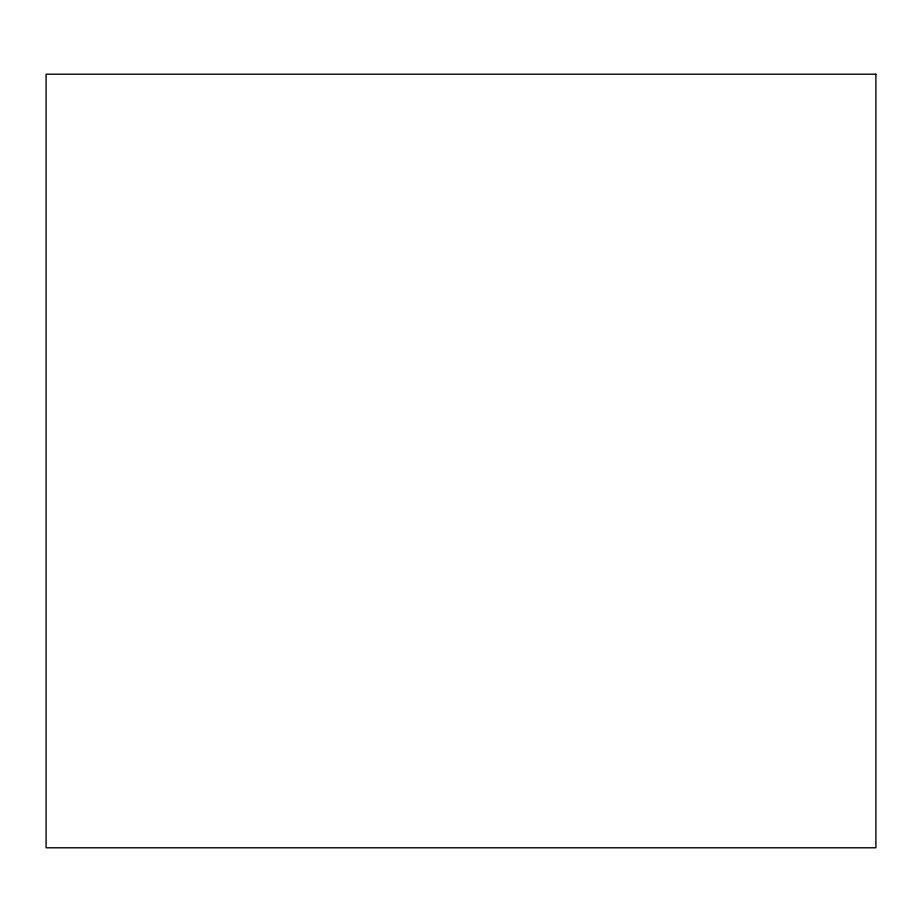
<?xml version="1.0" encoding="UTF-8"?>
<svg xmlns="http://www.w3.org/2000/svg" width="922" height="922" viewBox="0 0 922 922"><rect width="100%" height="100%" fill="white"/><g stroke="black" fill="none" stroke-linecap="round" stroke-linejoin="round"><path stroke-width="1.38" d="M875.9 74.209L46.1 74.209L46.1 847.791L875.9 847.791L875.9 74.209"/></g></svg>
